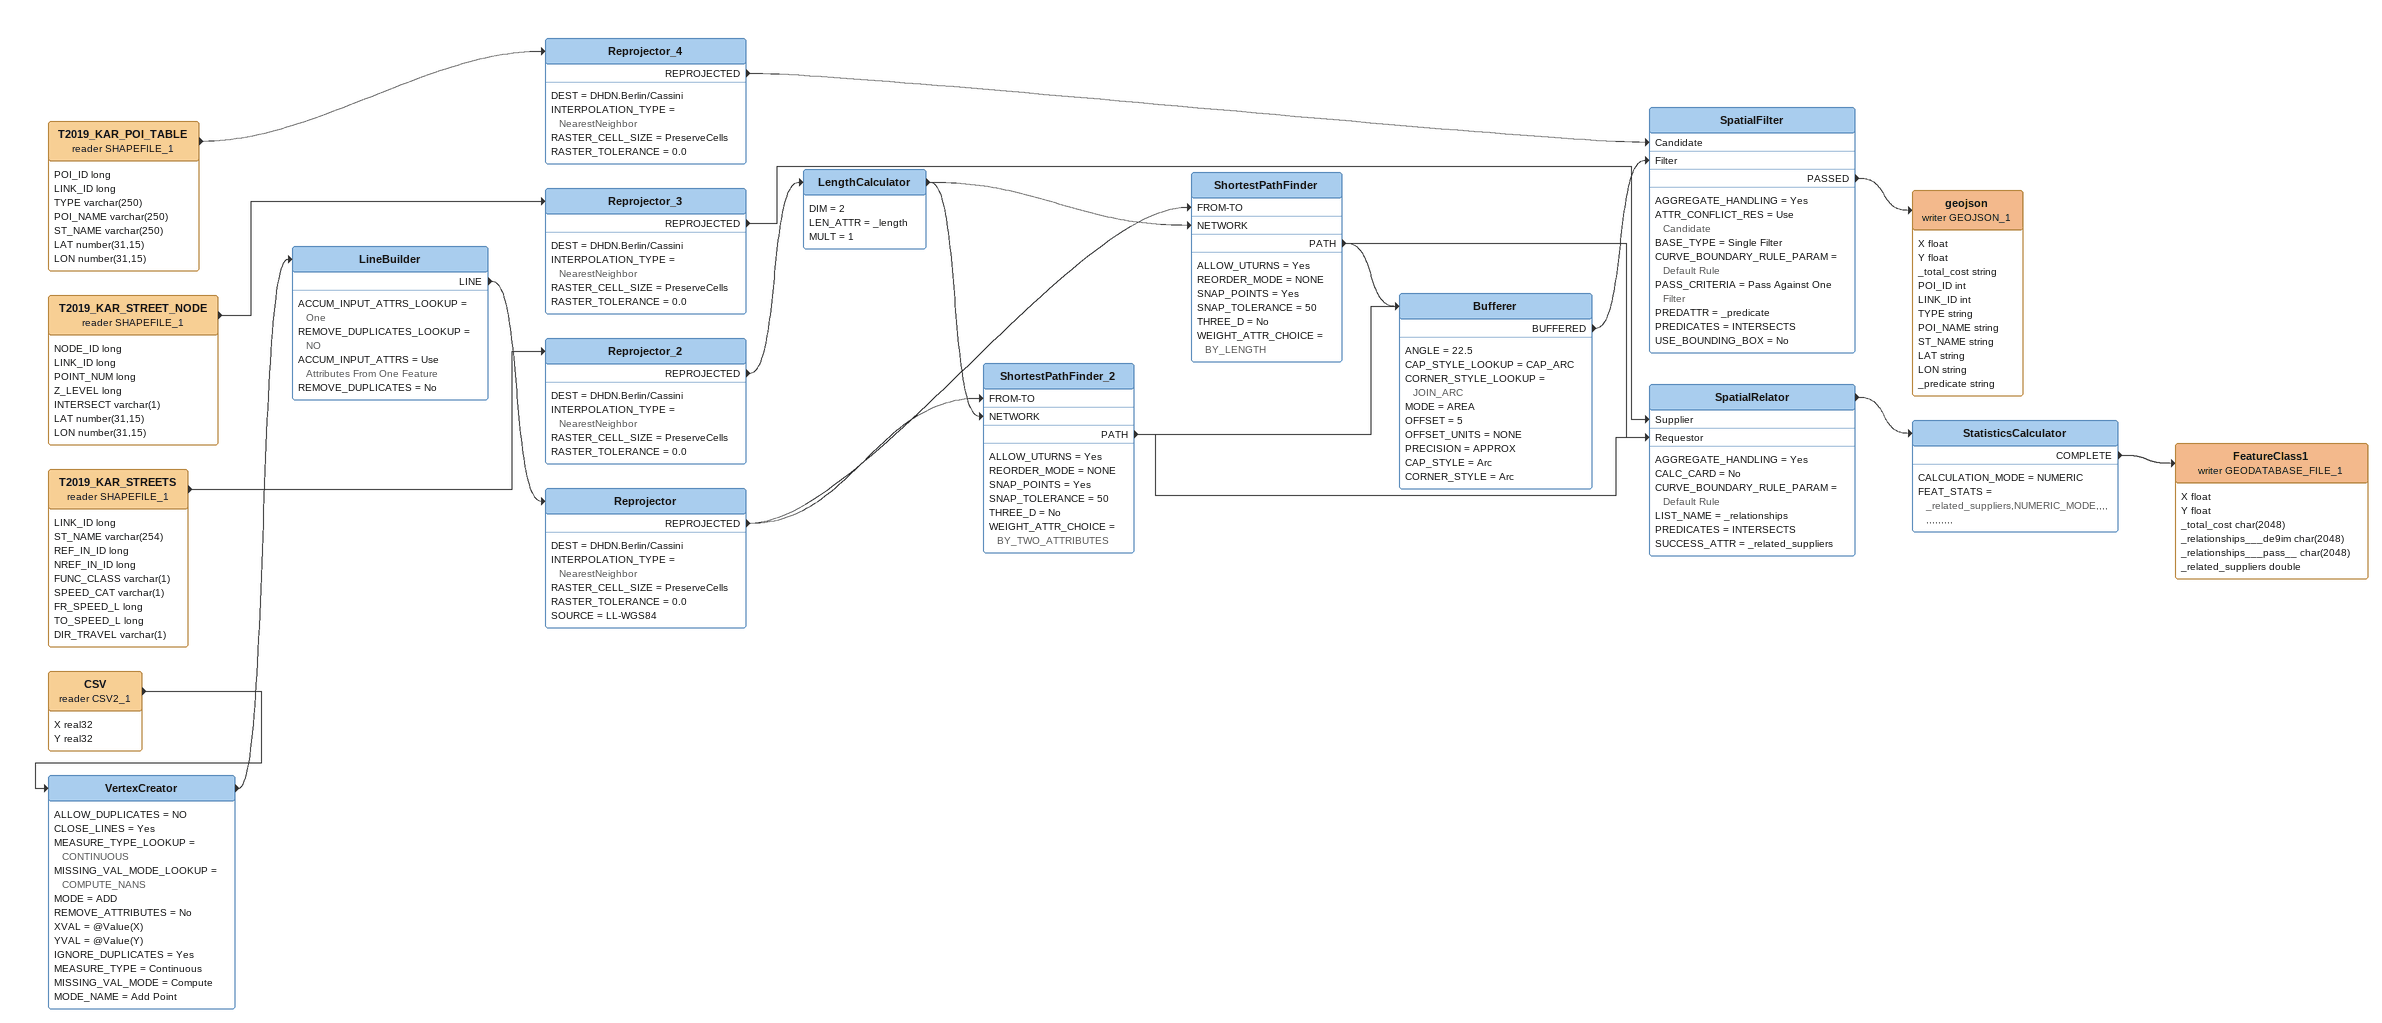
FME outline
T2019_KAR_POI_TABLE (reader SHAPEFILE_1)
    attributes: POI_ID long, LINK_ID long, TYPE varchar(250), POI_NAME varchar(250), ST_NAME varchar(250), LAT number(31,15), LON number(31,15)
    -> Reprojector_4
Reprojector_4
    DEST = DHDN.Berlin/Cassini
    INTERPOLATION_TYPE = NearestNeighbor
    RASTER_CELL_SIZE = PreserveCells
    RASTER_TOLERANCE = 0.0
    REPROJECTED -> SpatialFilter [Candidate]
T2019_KAR_STREET_NODE (reader SHAPEFILE_1)
    attributes: NODE_ID long, LINK_ID long, POINT_NUM long, Z_LEVEL long, INTERSECT varchar(1), LAT number(31,15), LON number(31,15)
    -> Reprojector_3
Reprojector_3
    DEST = DHDN.Berlin/Cassini
    INTERPOLATION_TYPE = NearestNeighbor
    RASTER_CELL_SIZE = PreserveCells
    RASTER_TOLERANCE = 0.0
    REPROJECTED -> SpatialRelator [Supplier]
T2019_KAR_STREETS (reader SHAPEFILE_1)
    attributes: LINK_ID long, ST_NAME varchar(254), REF_IN_ID long, NREF_IN_ID long, FUNC_CLASS varchar(1), SPEED_CAT varchar(1), FR_SPEED_L long, TO_SPEED_L long, DIR_TRAVEL varchar(1)
    -> Reprojector_2
Reprojector_2
    DEST = DHDN.Berlin/Cassini
    INTERPOLATION_TYPE = NearestNeighbor
    RASTER_CELL_SIZE = PreserveCells
    RASTER_TOLERANCE = 0.0
    REPROJECTED -> LengthCalculator
LengthCalculator
    DIM = 2
    LEN_ATTR = _length
    MULT = 1
    -> ShortestPathFinder [NETWORK]
    -> ShortestPathFinder_2 [NETWORK]
CSV (reader CSV2_1)
    attributes: X real32, Y real32
    -> VertexCreator
VertexCreator
    ALLOW_DUPLICATES = NO
    CLOSE_LINES = Yes
    MEASURE_TYPE_LOOKUP = CONTINUOUS
    MISSING_VAL_MODE_LOOKUP = COMPUTE_NANS
    MODE = ADD
    REMOVE_ATTRIBUTES = No
    XVAL = @Value(X)
    YVAL = @Value(Y)
    IGNORE_DUPLICATES = Yes
    MEASURE_TYPE = Continuous
    MISSING_VAL_MODE = Compute
    MODE_NAME = Add Point
    -> LineBuilder
LineBuilder
    ACCUM_INPUT_ATTRS_LOOKUP = One
    REMOVE_DUPLICATES_LOOKUP = NO
    ACCUM_INPUT_ATTRS = Use Attributes From One Feature
    REMOVE_DUPLICATES = No
    LINE -> Reprojector
Reprojector
    DEST = DHDN.Berlin/Cassini
    INTERPOLATION_TYPE = NearestNeighbor
    RASTER_CELL_SIZE = PreserveCells
    RASTER_TOLERANCE = 0.0
    SOURCE = LL-WGS84
    REPROJECTED -> ShortestPathFinder [FROM-TO]
    REPROJECTED -> ShortestPathFinder_2 [FROM-TO]
ShortestPathFinder
    ALLOW_UTURNS = Yes
    REORDER_MODE = NONE
    SNAP_POINTS = Yes
    SNAP_TOLERANCE = 50
    THREE_D = No
    WEIGHT_ATTR_CHOICE = BY_LENGTH
    PATH -> Bufferer
    PATH -> SpatialRelator [Requestor]
ShortestPathFinder_2
    ALLOW_UTURNS = Yes
    REORDER_MODE = NONE
    SNAP_POINTS = Yes
    SNAP_TOLERANCE = 50
    THREE_D = No
    WEIGHT_ATTR_CHOICE = BY_TWO_ATTRIBUTES
    PATH -> Bufferer
    PATH -> SpatialRelator [Requestor]
Bufferer
    ANGLE = 22.5
    CAP_STYLE_LOOKUP = CAP_ARC
    CORNER_STYLE_LOOKUP = JOIN_ARC
    MODE = AREA
    OFFSET = 5
    OFFSET_UNITS = NONE
    PRECISION = APPROX
    CAP_STYLE = Arc
    CORNER_STYLE = Arc
    BUFFERED -> SpatialFilter [Filter]
SpatialFilter
    AGGREGATE_HANDLING = Yes
    ATTR_CONFLICT_RES = Use Candidate
    BASE_TYPE = Single Filter
    CURVE_BOUNDARY_RULE_PARAM = Default Rule
    PASS_CRITERIA = Pass Against One Filter
    PREDATTR = _predicate
    PREDICATES = INTERSECTS
    USE_BOUNDING_BOX = No
    PASSED -> geojson (writer GEOJSON_1)
geojson (writer GEOJSON_1)
    attributes: X float, Y float, _total_cost string, POI_ID int, LINK_ID int, TYPE string, POI_NAME string, ST_NAME string, LAT string, LON string, _predicate string
SpatialRelator
    AGGREGATE_HANDLING = Yes
    CALC_CARD = No
    CURVE_BOUNDARY_RULE_PARAM = Default Rule
    LIST_NAME = _relationships
    PREDICATES = INTERSECTS
    SUCCESS_ATTR = _related_suppliers
    -> StatisticsCalculator
StatisticsCalculator
    CALCULATION_MODE = NUMERIC
    FEAT_STATS = _related_suppliers,NUMERIC_MODE,,,,,,,,,,,,,
    COMPLETE -> FeatureClass1 (writer GEODATABASE_FILE_1)
FeatureClass1 (writer GEODATABASE_FILE_1)
    attributes: X float, Y float, _total_cost char(2048), _relationships___de9im char(2048), _relationships___pass__ char(2048), _related_suppliers double
